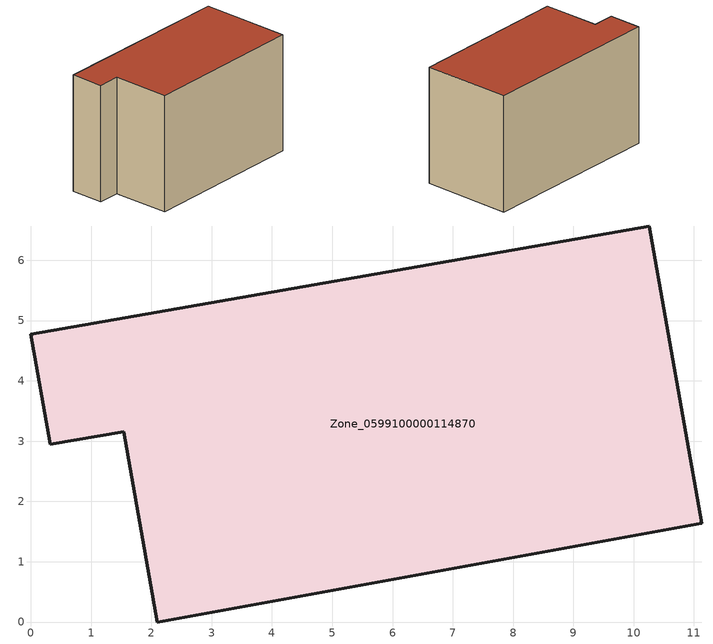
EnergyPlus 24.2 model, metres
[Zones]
Zone_0599100000114870
 floor ground (C_G): 1.54,3.16 0.32,2.95 0,4.77 10.26,6.57 11.13,1.64 2.09,0 z0
 wall outside (C_F): 10.26,6.57 0,4.77 0.32,2.95 1.54,3.16 2.09,0 11.13,1.64 10.26,6.57 z0:6.59
 roof outside (C_R): 2.09,0 11.13,1.64 10.26,6.57 0,4.77 0.32,2.95 1.54,3.16 z6.59
[BUILDING]
Pand.0599100000114870: North Axis=0; Terrain=City; Loads Convergence Tolerance Value=0.04; Temperature Convergence Tolerance Value=0.4; Solar Distribution=FullExterior; Maximum Number of Warmup Days=25; Minimum Number of Warmup Days=1
[Site:Location]
Rotterdam.The.Hague.AP_ZH_NLD Design_Conditions: Latitude=51.96; Longitude=4.45; Time Zone=1; Elevation=-4.5
[SITE:GROUNDTEMPERATURE:BUILDINGSURFACE]
18, 18, 18, 18, 18, 18, 18, 18, 18, 18, 18, 18
[MATERIAL] Thermal Absorptance=0.9; Solar Absorptance=0.7; Visible Absorptance=0.7
Name | Roughness | Thickness | Conductivity | Density | Specific Heat
G.TI.1946 | MediumSmooth | 0.15 | 1 | 540 | 1210
F.TI.1946 | Rough | 0.3 | 0.857143 | 1920 | 840
R.TI.1946 | MediumRough | 0.2 | 0.1 | 1500 | 1000
[CONSTRUCTION]
C_G: G.TI.1946
C_F: F.TI.1946
C_R: R.TI.1946
[ZONE]
Zone_0599100000114870: Type=1; Multiplier=1; Ceiling Height=Autocalculate; Volume=Autocalculate; Floor Area=autocalculate; Part of Total Floor Area=Yes
[ZONEINFILTRATION:DESIGNFLOWRATE]
Infil_Zone_0599100000114870: Zone or ZoneList or Space or SpaceList=Zone_0599100000114870; Schedule=AlwaysOn; Design Flow Rate Calculation Method=Flow/Area; Flow Rate per Floor Area=0.003; Constant Term Coefficient=1; Temperature Term Coefficient=0; Velocity Term Coefficient=0; Velocity Squared Term Coefficient=0
[HVACTEMPLATE:ZONE:IDEALLOADSAIRSYSTEM]
Zone_0599100000114870: Maximum Heating Supply Air Temperature=50; Minimum Cooling Supply Air Temperature=13; Maximum Heating Supply Air Humidity Ratio=0.0156; Minimum Cooling Supply Air Humidity Ratio=0.0077; Heating Limit=NoLimit; Cooling Limit=NoLimit; Dehumidification Control Type=ConstantSensibleHeatRatio; Cooling Sensible Heat Ratio=0.7; Dehumidification Setpoint=60; Humidification Control Type=None; Humidification Setpoint=30; Outdoor Air Method=None; Outdoor Air Flow Rate per Person=0.00944; Outdoor Air Flow Rate per Zone Floor Area=0; Outdoor Air Flow Rate per Zone=0; Demand Controlled Ventilation Type=None; Outdoor Air Economizer Type=NoEconomizer; Heat Recovery Type=None; Sensible Heat Recovery Effectiveness=0.7; Latent Heat Recovery Effectiveness=0.65
[ZONECONTROL:THERMOSTAT]
ThermostatControl_Zone_0599100000114870: Zone or ZoneList=Zone_0599100000114870; Control Type Schedule=DualSetpointControlType; Control 1=Thermostat_Zone_0599100000114870; Temperature Difference Between Cutout And Setpoint=0
[THERMOSTATSETPOINT:DUALSETPOINT]
Thermostat_Zone_0599100000114870: Heating Setpoint Temperature Schedule=HeatingSetpoint_Zone_0599100000114870; Cooling Setpoint Temperature Schedule=CoolingSetpoint_Zone_0599100000114870
[SCHEDULE:COMPACT]
HeatingSetpoint_Zone_0599100000114870: Through: 12/31, For: AllDays, Until: 24:00, 21
CoolingSetpoint_Zone_0599100000114870: Through: 12/31, For: AllDays, Until: 24:00, 24
DualSetpointControlType: Through: 12/31, For: AllDays, Until: 24:00, 4
AlwaysOn: Through: 12/31, For: AllDays, Until: 24:00, 1
